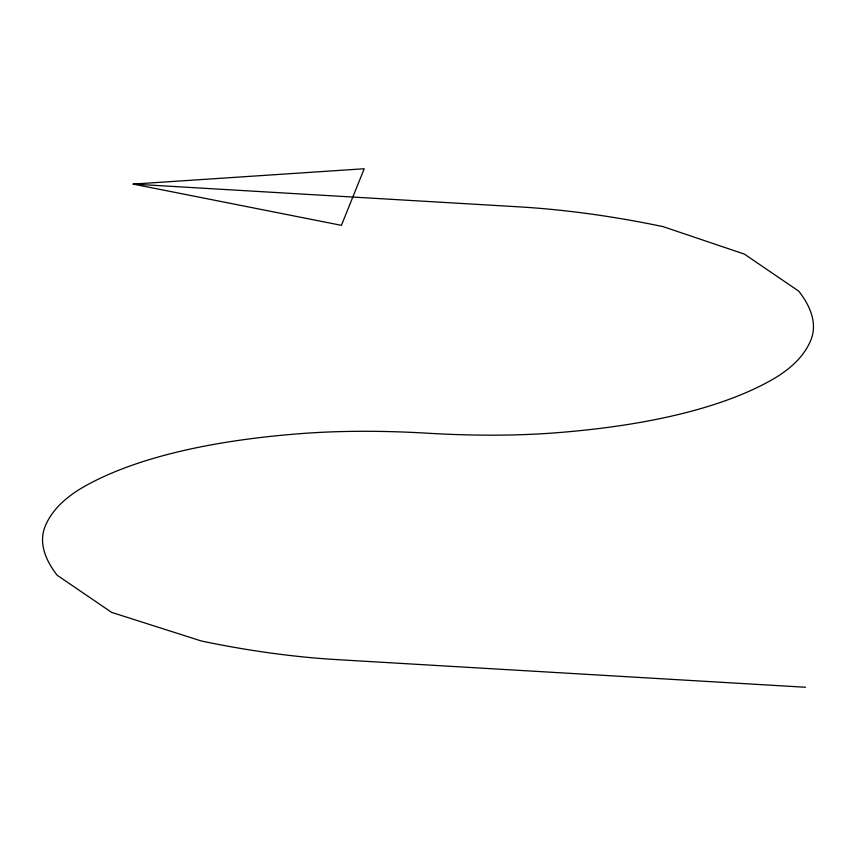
<?xml version="1.0" encoding="UTF-8"?>
<svg xmlns="http://www.w3.org/2000/svg" width="856" height="856" viewBox="0 0 856 856"><rect width="100%" height="100%" fill="white"/><g stroke="black" fill="none" stroke-linecap="round" stroke-linejoin="round"><path stroke-width="1.28" d="M133.129 184.094L364.217 168.75L341.416 225.342L133.129 184.094L519.175 206.863A355.101 114.437 12.7 0 1 663.09 226.637L744.346 254.082L798.851 291.233A334.429 107.77 12.7 0 1 810.91 339.939A523.765 168.793 12.7 0 1 771.684 379.946A791.265 255.002 12.7 0 1 554.249 432.922A523.765 168.793 12.7 0 1 428 433.232A523.765 168.793 12.7 0 0 301.751 433.543A791.265 255.002 12.7 0 0 84.316 486.518A523.765 168.793 12.7 0 0 45.09 526.526A334.429 107.77 12.7 0 0 57.149 575.232L111.654 612.393L201.288 640.983A334.429 107.77 12.7 0 0 336.825 659.612L805.496 687.25"/></g></svg>
